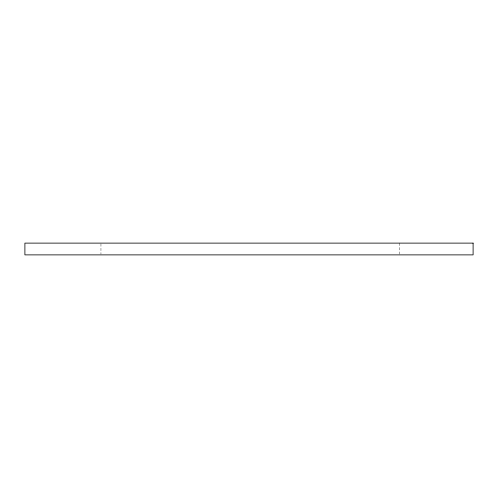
<?xml version="1.0" encoding="UTF-8"?>
<svg xmlns="http://www.w3.org/2000/svg" width="498" height="498" viewBox="0 0 498 498"><rect width="100%" height="100%" fill="white"/><g stroke="black" fill="none" stroke-linecap="round" stroke-linejoin="round"><path stroke-width="0.37" stroke-dasharray="2.49 1.87" d="M399.757 243.117L399.757 254.148M100.957 243.852L100.957 254.148"/><path stroke-width="0.75" d="M473.1 243.117L24.9 243.117L24.9 254.883L473.1 254.883L473.1 243.117"/></g></svg>
